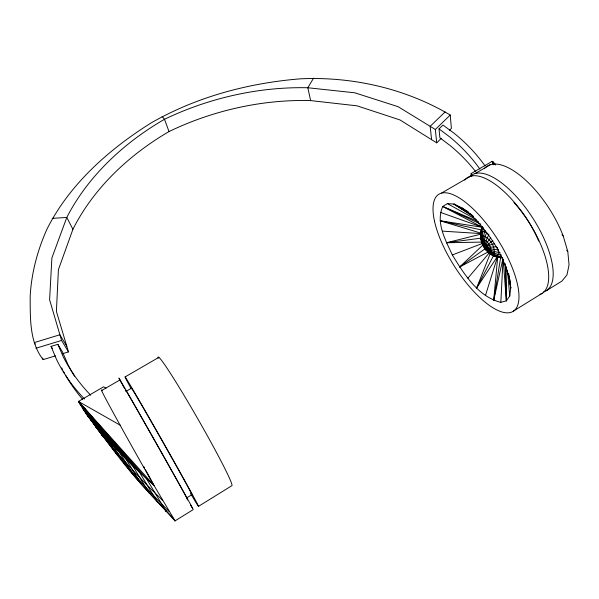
<?xml version="1.0" encoding="UTF-8"?>
<svg xmlns="http://www.w3.org/2000/svg" width="599" height="599" viewBox="0 0 599 599"><rect width="100%" height="100%" fill="white"/><g stroke="black" fill="none" stroke-linecap="round" stroke-linejoin="round"><path stroke-width="0.9" d="M509.629 278.872L510.737 287.969L509.749 296.003L506.327 300.87L500.824 302.36C477.77 296.58 464.068 273.9 452.327 254.949C445.656 240.304 435.466 222.611 442.751 206.475L447.371 203.608L453.975 204.087L462.188 208.025L468.448 212.046M500.824 302.36L503.018 259.704M502.224 257.75C487.399 257.817 475.786 240.88 482.315 227.261L442.751 206.475L478.309 221.57M482.21 228.691L482.315 227.261L440.355 212.36M502.913 258.761L493.681 300.503L497.709 256.844M493.681 300.503L500.667 257.435L502.299 257.712M480.518 235.736L481.169 230.36L482.689 226.991M485.445 295.562L497.522 256.799M501.378 255.039C491.801 253.864 482.502 246.825 480.847 236.972L482.435 235.407C489.503 237.504 496.002 246.968 493.883 254.246L492.842 254.672C485.759 249.678 480.847 241.008 481.416 232.21L482.712 231.588L484.471 231.806L486.59 232.869C481.192 244.085 486.807 256.35 499.551 257.428L501.176 256.799C490.761 254.53 479.792 245.028 480.668 233.632L482.06 228.661L483.603 227.897C480.593 237.204 483.872 248.286 491.45 254.433L496.092 256.357L497.44 255.825C499.311 253.37 498.158 250.038 497.282 247.402M484.965 230.345C482.539 237.369 483.73 245.508 487.826 251.662L489.892 252.411L490.596 252.112C492.011 247.132 487.601 240.701 482.772 239.233L481.686 240.296L482.382 244.429C486.538 248.241 492.49 249.663 498.046 249.716M441.373 138.272L436.701 142.854L399.93 119.92L357.071 105.836L310.634 100.595A238.387 179.393 -17.9 0 0 169.015 131.563A237.099 177.379 -16.1 0 0 72.913 229.297L58.417 269.647L56.403 311.39L68.466 351.905L62.356 353.769M497.29 256.679L476.654 287.954L490.229 253.564M449.385 130.417L451.391 128.456L450.246 115.03C405.478 88.487 352.384 76.425 300.563 78.813C248.48 82.999 196.442 96.851 151.008 122.997C108.898 149.398 69.686 184.088 47.044 228.975C37.512 250.18 31.462 273.017 30.16 296.265C30.347 317.65 29.224 341.909 43.158 359.617L55.378 355.896M476.654 287.954L493.838 255.069M488.911 234.696C486.313 239.046 484.554 244.325 485.377 249.364C488.028 252.127 491.105 254.762 494.871 255.721M313.584 78.125L307.819 87.754L310.634 100.595M467.871 278.228L489.802 252.231M490.723 237.825L487.301 242.236L484.217 247.814L486.231 250.21M475.853 171.876A259.352 196.442 -18.9 0 0 450.411 145.767L439.883 137.8L439.015 128.897L442.968 125.056L454.297 133.397A257.338 192.893 -18.1 0 1 485.108 166.005M436.701 142.854L435.346 129.496L450.246 115.03M445.094 111.931L430.172 126.329L431.594 139.664M488.305 251.857L459.605 267.004L483.371 244.587M492.842 240.618L485.265 246.466L483.191 246.129M459.605 267.004L485.669 248.375M106.03 388.145L103.62 386.819L78.439 401.427L102.714 433.953C122.615 466.037 149.638 493.149 175.035 520.875L193.305 509.562M198.494 506.35L231.948 485.632A74.036 3.676 60.2 0 0 195.237 414.366A74.036 3.676 60.2 0 0 158.166 358.239M513.283 311.203L542.17 293.315M546.573 290.59L561.929 281.081L566.991 274.881L569.05 264.855L567.807 251.61L563.247 236.103A68.548 28.887 57 0 0 522.905 177.731A68.548 28.887 57 0 0 484.321 168.716M186.686 497.889L191.875 494.699M131.533 388.167L126.329 391.207A61.517 0.382 60.5 0 0 126.322 391.394M471.301 176.233L471.114 173.553L492.146 161.356L495.38 164.725L492.146 161.356L493.299 164.845M441.635 193.02L470.702 176.151M475.134 173.575L490.581 164.613M101.605 390.57L119.957 379.923M125.169 376.898L158.78 357.386M494.699 243.666L485.265 246.466L481.843 242.82L480.967 238.387M452.327 254.949L482.622 243.351M35.895 348.274L61.57 340.442L68.466 351.905M84.526 398.964A255.511 190.003 -15.7 0 1 56.523 359.452L51.057 346.394L57.848 344.32L62.491 351.942L67.777 364.155A256.499 191.89 -15 0 0 74.508 376.187M481.476 242.108L446.45 242.752L480.892 234.149M496.152 246.751L490.341 247.237L485.265 246.466C489.331 250.068 494.654 252.112 500.045 252.508M446.45 242.752L481.311 238.117M52.203 218.365L66.803 217.43A240.558 177.836 -16.1 0 1 164.485 119.283A241.884 179.88 -17.9 0 1 307.819 87.754L354.788 92.8L398.14 106.704L435.346 129.496M442.332 231.132L480.87 233.58M500.667 257.435L497.395 257.061L495.5 256.058M480.937 233.153L440.235 220.784L482.315 227.261M440.235 220.784L482.105 230.113M442.751 206.475L480.787 224.146M447.371 203.608L476.257 219.571M94.986 424.841L87.791 416.312L78.439 401.427L120.332 425.275M509.27 276.154L510.737 287.969C507.405 259.951 491.023 234.913 471.458 215.273L473.038 216.172L462.188 208.025M473.42 216.816L453.975 204.087L471.368 214.622M453.975 204.087L472.671 215.595M471.458 215.273L472.993 216.276M439.015 128.897L449.624 136.842A261.913 196.839 -18.8 0 1 479.904 169.083M486.59 232.869L488.327 234.239M174.414 519.393L175.035 520.875L153.943 485.34L132.708 465.887L113.937 446.644L97.48 427.656L83.164 408.945L103.29 436.956M162.516 500.225C133.285 472.386 106.27 442.092 83.164 408.945L89.663 418.274L78.439 401.427L153.943 485.34L145.497 469.728M169.15 511.546C140.016 482.285 112.919 450.935 88.981 417.271M173.388 518.539C152.625 495.493 128.89 474.176 113.937 446.644L78.439 401.427L146.583 478.833L166.2 511.598L165.369 509.944M495.351 164.725L492.146 161.356L492.902 162.965M561.967 234.756L563.247 236.103M494.609 164.089L492.146 161.356L493.179 162.883M148.559 491.232L149.188 492.992L132.708 465.887L78.439 401.427L108.202 440.287L117.741 455.644L95.877 426.96L78.439 401.427L139.5 472.349L157.589 502.306M493.965 163.475L492.146 161.356L495.328 164.718L492.146 161.356L493.868 163.534M162.157 116.461L164.485 119.283L169.015 131.563M102.571 436.02L97.48 427.656L78.439 401.427L126.187 459.448L141.005 483.67M78.439 401.427L119.927 453.031L133.038 474.333M566.691 250.187L567.807 251.61M95.877 426.96L96.372 427.611M124.03 463.341L125.281 464.996M35.274 344.096L34.308 342.576L59.893 334.759L66.781 346.244M51.057 346.394L52.465 348.67M483.415 246.114L484.164 247.342M174.129 519.251L175.035 520.875M143.723 466.441L144.614 468.089M72.913 229.297L66.803 217.43L51.896 257.914L49.605 299.792L61.57 340.442M481.866 243.022L483.049 245.5M57.848 344.32L63.135 356.562A259 192.234 -15 0 0 90.711 395.22M471.114 173.553L471.907 176.151M42.701 358L43.158 359.617M509.068 276.176L510.737 287.969M508.716 273.601L509.143 277.262M507.428 270.112L509.749 296.003M503.25 259.681L506.327 300.87L506.162 266.473M505.174 263.65L506.327 300.87M469.721 176.84A68.803 27.809 57.2 0 1 532.825 218.133A68.803 27.809 57.2 0 1 543.592 291.968M513.949 202.567A56.673 22.889 57.2 0 1 538.711 241.097M464.749 180.074A68.87 27.494 57.2 0 1 527.008 219.159A68.87 27.494 57.2 0 1 540.006 294.416M131.129 388.639A74.605 0.898 60.4 0 1 138.01 398.357A74.605 0.898 60.4 0 1 187.195 485.108A74.605 0.898 60.4 0 1 190.789 493.868M131.443 388.407A61.442 0.734 60.4 0 1 163.699 443.574A61.442 0.734 60.4 0 1 190.841 493.276M82.49 399.151A253.04 189.658 -15.7 0 1 65.598 375.251M64.677 373.619A253.04 189.658 -15.7 0 1 63.344 371.155M62.483 369.508A253.04 189.658 -15.7 0 1 61.652 367.853M153.943 485.34A75.002 1.078 60.6 0 1 115.884 417.496A75.002 1.078 60.6 0 1 102.062 390.81M191.702 507.009A74.695 0.457 60.5 0 1 190.489 504.957M187.607 500A74.695 0.457 60.5 0 1 186.746 498.51M126.172 391.536A74.695 0.457 60.5 0 1 125.251 389.882M124.397 388.332A74.695 0.457 60.5 0 1 122.548 384.977M121.986 383.944A74.695 0.457 60.5 0 1 154.834 440.692A74.695 0.457 60.5 0 1 192.032 507.555M126.576 391.604A61.517 0.382 60.5 0 1 154.43 440.168A61.517 0.382 60.5 0 1 185.226 495.088M185.518 495.635A61.517 0.382 60.5 0 1 186.536 497.559M483.176 243.486L483.528 245.59L485.055 248.106L486.867 249.566L487.698 249.491C488.402 246.96 486.171 243.718 483.73 242.954L483.176 243.486M434.522 221.256A69.342 25.435 57.5 0 0 506.484 312.82A69.342 25.435 57.5 0 0 486.875 224.198A69.342 25.435 57.5 0 0 434.522 221.256"/></g></svg>
